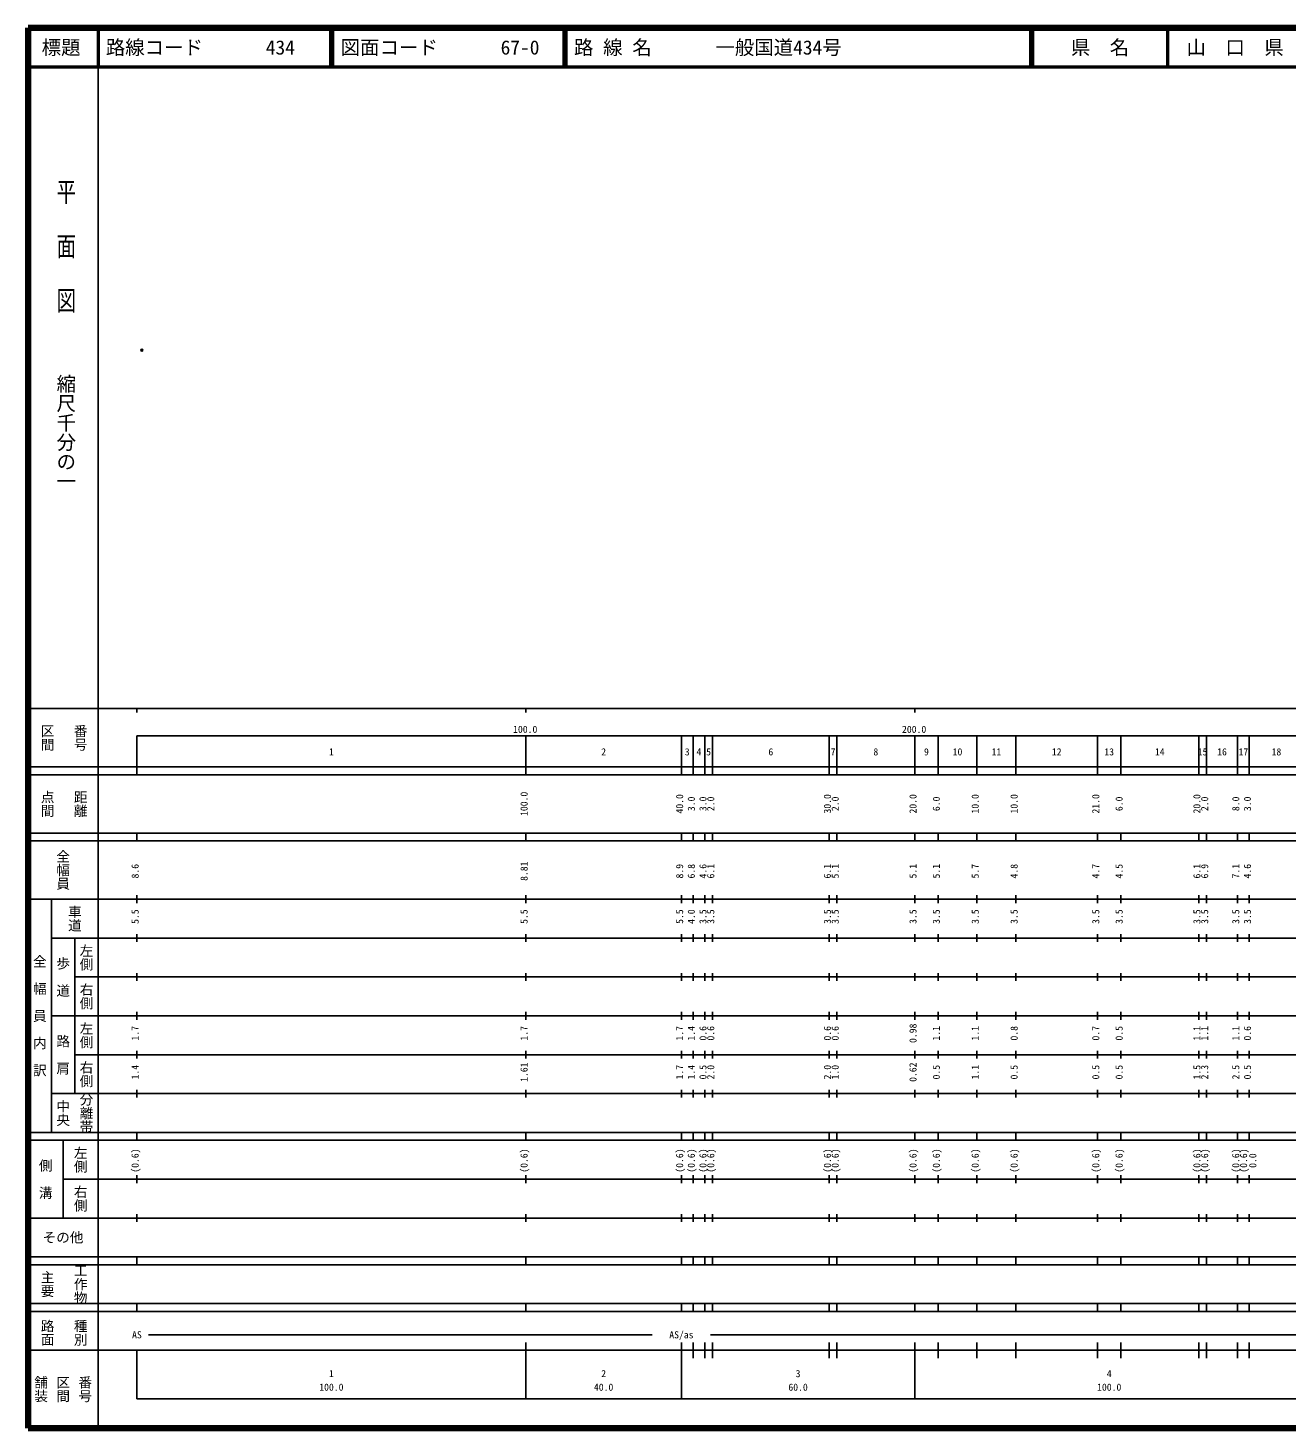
# Model space of a CAD drawing. Units: millimetres on the paper. Extents: x 40 to 680, y 20 to 380.
# Drawn here: x 40 to 363.7, y 20 to 380 of the extents above; entities that cross this region are included whole.
import ezdxf
from ezdxf.enums import TextEntityAlignment as Align

# ---------------------------------------------------------------- set-up
doc = ezdxf.new("R2010")
doc.units = ezdxf.units.MM
doc.header["$PDMODE"] = 32
doc.header["$PDSIZE"] = 0.5
doc.layers.add('M-OTRS', color=6, linetype='Continuous')
doc.layers.add('M-TTL-TXT', color=7, linetype='Continuous')
for name, color, linetype, lineweight in [('M-TTL', 2, 'Continuous', 140), ('M-TTL-BAND', 7, 'Continuous', 25), ('M-TTL-LINE', 7, 'Continuous', 50)]:
    doc.layers.add(name, color=color, linetype=linetype, lineweight=lineweight)
doc.styles.add('@ＭＳ ゴシック', font='')
doc.styles.add('ＭＳ ゴシック', font='')
doc.styles.get('@ＭＳ ゴシック').set_extended_font_data('@MS Gothic')
doc.styles.get('ＭＳ ゴシック').set_extended_font_data('MS Gothic')

msp = doc.modelspace()

# ---------------------------------------------------------------- linework, layer by layer
at = {"layer": 'M-OTRS'}
msp.add_point((69.269, 297.147), dxfattribs=at)
at = {"layer": 'M-TTL'}
for p, q in [((40, 380), (40, 20)), ((680, 380), (40, 380)), ((40, 20), (680, 20))]:
    msp.add_line(p, q, dxfattribs=at)
at = {"layer": 'M-TTL-BAND'}
for p, q in [((58, 370), (58, 20)), ((40, 205), (579, 205)), ((68, 205), (68, 204)), ((168, 205), (168, 204)), ((268, 205), (268, 204)), ((68, 198), (579, 198)), ((68, 198), (68, 188)), ((168, 188), (168, 198)), ((208, 188), (208, 198)), ((211, 188), (211, 198)), ((214, 188), (214, 198)), ((216, 188), (216, 198)), ((246, 188), (246, 198)), ((248, 188), (248, 198)), ((268, 188), (268, 198)), ((274, 188), (274, 198)), ((284, 188), (284, 198)), ((294, 188), (294, 198)), ((315, 188), (315, 198)), ((321, 188), (321, 198)), ((341, 188), (341, 198)), ((343, 188), (343, 198)), ((351, 188), (351, 198)), ((354, 188), (354, 198)), ((40, 190), (579, 190)), ((40, 188), (579, 188)), ((40, 173), (579, 173)), ((68, 171), (68, 173)), ((168, 171), (168, 173)), ((208, 171), (208, 173)), ((211, 171), (211, 173)), ((214, 171), (214, 173)), ((216, 171), (216, 173)), ((246, 171), (246, 173)), ((248, 171), (248, 173)), ((268, 171), (268, 173)), ((274, 171), (274, 173)), ((284, 171), (284, 173)), ((294, 171), (294, 173)), ((315, 171), (315, 173)), ((321, 171), (321, 173)), ((341, 171), (341, 173)), ((343, 171), (343, 173)), ((351, 171), (351, 173)), ((354, 171), (354, 173)), ((40, 171), (579, 171)), ((40, 156), (579, 156)), ((46, 96), (46, 156)), ((68, 155), (68, 157)), ((168, 155), (168, 157)), ((208, 155), (208, 157)), ((211, 155), (211, 157)), ((214, 155), (214, 157)), ((216, 155), (216, 157)), ((246, 155), (246, 157)), ((248, 155), (248, 157)), ((268, 155), (268, 157)), ((274, 155), (274, 157)), ((284, 155), (284, 157)), ((294, 155), (294, 157)), ((315, 155), (315, 157)), ((321, 155), (321, 157)), ((341, 155), (341, 157)), ((343, 155), (343, 157)), ((351, 155), (351, 157)), ((354, 155), (354, 157)), ((46, 146), (579, 146)), ((52, 146), (52, 106)), ((68, 145), (68, 147)), ((168, 145), (168, 147)), ((208, 145), (208, 147)), ((211, 145), (211, 147)), ((214, 145), (214, 147)), ((216, 145), (216, 147)), ((246, 145), (246, 147)), ((248, 145), (248, 147)), ((268, 145), (268, 147)), ((274, 145), (274, 147)), ((284, 145), (284, 147)), ((294, 145), (294, 147)), ((315, 145), (315, 147)), ((321, 145), (321, 147)), ((341, 145), (341, 147)), ((343, 145), (343, 147)), ((351, 145), (351, 147)), ((354, 145), (354, 147)), ((68, 135), (68, 137)), ((168, 135), (168, 137)), ((208, 135), (208, 137)), ((211, 135), (211, 137)), ((214, 135), (214, 137)), ((216, 135), (216, 137)), ((246, 135), (246, 137)), ((248, 135), (248, 137)), ((268, 135), (268, 137)), ((274, 135), (274, 137)), ((284, 135), (284, 137)), ((294, 135), (294, 137)), ((315, 135), (315, 137)), ((321, 135), (321, 137)), ((341, 135), (341, 137)), ((343, 135), (343, 137)), ((351, 135), (351, 137)), ((354, 135), (354, 137)), ((52, 136), (579, 136)), ((46, 126), (579, 126)), ((68, 125), (68, 127)), ((168, 125), (168, 127)), ((208, 125), (208, 127)), ((211, 125), (211, 127)), ((214, 125), (214, 127)), ((216, 125), (216, 127)), ((246, 125), (246, 127)), ((248, 125), (248, 127)), ((268, 125), (268, 127)), ((274, 125), (274, 127)), ((284, 125), (284, 127)), ((294, 125), (294, 127)), ((315, 125), (315, 127)), ((321, 125), (321, 127)), ((341, 125), (341, 127)), ((343, 125), (343, 127)), ((351, 125), (351, 127)), ((354, 125), (354, 127)), ((52, 116), (579, 116)), ((68, 115), (68, 117)), ((168, 115), (168, 117)), ((208, 115), (208, 117)), ((211, 115), (211, 117)), ((214, 115), (214, 117)), ((216, 115), (216, 117)), ((246, 115), (246, 117)), ((248, 115), (248, 117)), ((268, 115), (268, 117)), ((274, 115), (274, 117)), ((284, 115), (284, 117)), ((294, 115), (294, 117)), ((315, 115), (315, 117)), ((321, 115), (321, 117)), ((341, 115), (341, 117)), ((343, 115), (343, 117)), ((351, 115), (351, 117)), ((354, 115), (354, 117)), ((46, 106), (579, 106)), ((68, 105), (68, 107)), ((168, 105), (168, 107)), ((208, 105), (208, 107)), ((211, 105), (211, 107)), ((214, 105), (214, 107)), ((216, 105), (216, 107)), ((246, 105), (246, 107)), ((248, 105), (248, 107)), ((268, 105), (268, 107)), ((274, 105), (274, 107)), ((284, 105), (284, 107)), ((294, 105), (294, 107)), ((315, 105), (315, 107)), ((321, 105), (321, 107)), ((341, 105), (341, 107)), ((343, 105), (343, 107)), ((351, 105), (351, 107)), ((354, 105), (354, 107)), ((40, 96), (579, 96)), ((40, 94), (579, 94)), ((49, 94), (49, 74)), ((68, 94), (68, 96)), ((168, 94), (168, 96)), ((208, 94), (208, 96)), ((211, 94), (211, 96)), ((214, 94), (214, 96)), ((216, 94), (216, 96)), ((246, 94), (246, 96)), ((248, 94), (248, 96)), ((268, 94), (268, 96)), ((274, 94), (274, 96)), ((284, 94), (284, 96)), ((294, 94), (294, 96)), ((315, 94), (315, 96)), ((321, 94), (321, 96)), ((341, 94), (341, 96)), ((343, 94), (343, 96)), ((351, 94), (351, 96)), ((354, 94), (354, 96)), ((49, 84), (579, 84)), ((68, 83), (68, 85)), ((168, 83), (168, 85)), ((208, 83), (208, 85)), ((211, 83), (211, 85)), ((214, 83), (214, 85)), ((216, 83), (216, 85)), ((246, 83), (246, 85)), ((248, 83), (248, 85)), ((268, 83), (268, 85)), ((274, 83), (274, 85)), ((284, 83), (284, 85)), ((294, 83), (294, 85)), ((315, 83), (315, 85)), ((321, 83), (321, 85)), ((341, 83), (341, 85)), ((343, 83), (343, 85)), ((351, 83), (351, 85)), ((354, 83), (354, 85)), ((40, 74), (579, 74)), ((68, 73), (68, 75)), ((168, 73), (168, 75)), ((208, 73), (208, 75)), ((211, 73), (211, 75)), ((214, 73), (214, 75)), ((216, 73), (216, 75)), ((246, 73), (246, 75)), ((248, 73), (248, 75)), ((268, 73), (268, 75)), ((274, 73), (274, 75)), ((284, 73), (284, 75)), ((294, 73), (294, 75)), ((315, 73), (315, 75)), ((321, 73), (321, 75)), ((341, 73), (341, 75)), ((343, 73), (343, 75)), ((351, 73), (351, 75)), ((354, 73), (354, 75)), ((40, 64), (579, 64)), ((40, 62), (579, 62)), ((68, 62), (68, 64)), ((168, 62), (168, 64)), ((208, 62), (208, 64)), ((211, 62), (211, 64)), ((214, 62), (214, 64)), ((216, 62), (216, 64)), ((246, 62), (246, 64)), ((248, 62), (248, 64)), ((268, 62), (268, 64)), ((274, 62), (274, 64)), ((284, 62), (284, 64)), ((294, 62), (294, 64)), ((315, 62), (315, 64)), ((321, 62), (321, 64)), ((341, 62), (341, 64)), ((343, 62), (343, 64)), ((351, 62), (351, 64)), ((354, 62), (354, 64)), ((40, 52), (579, 52)), ((68, 50), (68, 52)), ((168, 50), (168, 52)), ((208, 50), (208, 52)), ((211, 50), (211, 52)), ((214, 50), (214, 52)), ((216, 50), (216, 52)), ((246, 50), (246, 52)), ((248, 50), (248, 52)), ((268, 50), (268, 52)), ((274, 50), (274, 52)), ((284, 50), (284, 52)), ((294, 50), (294, 52)), ((315, 50), (315, 52)), ((321, 50), (321, 52)), ((341, 50), (341, 52)), ((343, 50), (343, 52)), ((351, 50), (351, 52)), ((354, 50), (354, 52)), ((40, 50), (579, 50)), ((71, 44), (200.5, 44)), ((215.5, 44), (565, 44)), ((40, 40), (579, 40)), ((68, 40), (68, 27.5)), ((168, 27.5), (168, 42)), ((208, 27.5), (208, 42)), ((211, 38), (211, 42)), ((214, 38), (214, 42)), ((216, 38), (216, 42)), ((246, 38), (246, 42)), ((248, 38), (248, 42)), ((268, 27.5), (268, 42)), ((274, 38), (274, 42)), ((284, 38), (284, 42)), ((294, 38), (294, 42)), ((315, 38), (315, 42)), ((321, 38), (321, 42)), ((341, 38), (341, 42)), ((343, 38), (343, 42)), ((351, 38), (351, 42)), ((354, 38), (354, 42)), ((68, 27.5), (579, 27.5))]:
    msp.add_line(p, q, dxfattribs=at)
at = {"layer": 'M-TTL-LINE'}
for p, q in [((58, 380), (58, 370)), ((117.75, 380), (117.75, 370)), ((118.25, 380), (118.25, 370)), ((177.75, 380), (177.75, 370)), ((178.25, 380), (178.25, 370)), ((297.75, 380), (297.75, 370)), ((298.25, 380), (298.25, 370)), ((333, 380), (333, 370)), ((40, 370), (680, 370))]:
    msp.add_line(p, q, dxfattribs=at)

# ---------------------------------------------------------------- texts
at = {"layer": 'M-TTL-BAND', "style": '@ＭＳ ゴシック', "width": 1.4}
msp.add_text('平  面  図', height=3.666, rotation=270, dxfattribs=at).set_placement((49.777, 306.475), align=Align.MIDDLE_RIGHT)
at = {"layer": 'M-TTL-BAND', "style": '@ＭＳ ゴシック'}
msp.add_text('縮尺千分の一', height=3.666, rotation=270, dxfattribs=at).set_placement((49.777, 261.03), align=Align.MIDDLE_RIGHT)
for s, p in [('区間', (45, 197.5)), ('番号', (53.5, 197.5)), ('点間', (45, 180.5)), ('距離', (53.5, 180.5)), ('全幅員', (49, 163.5)), ('車道', (52, 151)), ('左側', (55, 141)), ('全\u3000幅\u3000員\u3000内\u3000訳', (43, 126)), ('歩\u3000道', (49, 136)), ('右側', (55, 131)), ('左側', (55, 121)), ('路\u3000肩', (49, 116)), ('右側', (55, 111)), ('分離帯', (55, 101)), ('中央', (49, 101)), ('左側', (53.5, 89)), ('側\u3000溝', (44.5, 84)), ('右側', (53.5, 79)), ('工作物', (53.5, 57)), ('主要', (45, 57)), ('路面', (45, 44.5)), ('種別', (53.5, 44.5)), ('舗装', (43.333, 30)), ('区間', (49, 30)), ('番号', (54.667, 30))]:
    msp.add_text(s, height=2.566, rotation=270, dxfattribs=at).set_placement(p, align=Align.MIDDLE_CENTER)
at = {"layer": 'M-TTL-BAND', "style": 'ＭＳ ゴシック'}
for s, p in [('100.0', (167.844, 198.195)), ('200.0', (267.844, 198.195)), ('1', (118, 192.405)), ('2', (188, 192.405)), ('3', (209.5, 192.405)), ('4', (212.5, 192.405)), ('5', (215, 192.405)), ('6', (231, 192.405)), ('7', (247, 192.405)), ('8', (258, 192.405)), ('9', (271, 192.405)), ('10', (279, 192.405)), ('11', (289, 192.405)), ('12', (304.5, 192.405)), ('13', (318, 192.405)), ('14', (331, 192.405)), ('15', (342, 192.405)), ('16', (347, 192.405)), ('17', (352.5, 192.405)), ('18', (361, 192.405)), ('AS', (68, 42.5)), ('AS/as', (208, 42.5)), ('1', (118, 32.523)), ('2', (188, 32.523)), ('3', (238, 32.523)), ('4', (318, 32.523)), ('100.0', (118, 29.033)), ('40.0', (188, 29.033)), ('60.0', (238, 29.033)), ('100.0', (318, 29.033))]:
    msp.add_text(s, height=1.833, dxfattribs=at).set_placement(p, align=Align.BOTTOM_CENTER)
for s, p in [('100.0', (169, 180.5)), ('40.0', (209, 180.5)), ('3.0', (212, 180.5)), ('3.0', (215, 180.5)), ('2.0', (217, 180.5)), ('30.0', (247, 180.5)), ('2.0', (249, 180.5)), ('20.0', (269, 180.5)), ('6.0', (275, 180.5)), ('10.0', (285, 180.5)), ('10.0', (295, 180.5)), ('21.0', (316, 180.5)), ('6.0', (322, 180.5)), ('20.0', (342, 180.5)), ('2.0', (344, 180.5)), ('8.0', (352, 180.5)), ('3.0', (355, 180.5)), ('8.6', (69, 163.174)), ('8.81', (169, 163.174)), ('8.9', (209, 163.174)), ('6.8', (212, 163.174)), ('4.6', (215, 163.174)), ('6.1', (217, 163.174)), ('6.1', (247, 163.174)), ('5.1', (249, 163.174)), ('5.1', (269, 163.174)), ('5.1', (275, 163.174)), ('5.7', (285, 163.174)), ('4.8', (295, 163.174)), ('4.7', (316, 163.174)), ('4.5', (322, 163.174)), ('6.1', (342, 163.174)), ('6.9', (344, 163.174)), ('7.1', (352, 163.174)), ('4.6', (355, 163.174)), ('5.5', (69, 151.5)), ('5.5', (169, 151.5)), ('5.5', (209, 151.5)), ('4.0', (212, 151.5)), ('3.5', (215, 151.5)), ('3.5', (217, 151.5)), ('3.5', (247, 151.5)), ('3.5', (249, 151.5)), ('3.5', (269, 151.5)), ('3.5', (275, 151.5)), ('3.5', (285, 151.5)), ('3.5', (295, 151.5)), ('3.5', (316, 151.5)), ('3.5', (322, 151.5)), ('3.5', (342, 151.5)), ('3.5', (344, 151.5)), ('3.5', (352, 151.5)), ('3.5', (355, 151.5)), ('1.7', (69, 121.5)), ('1.7', (169, 121.5)), ('1.7', (209, 121.5)), ('1.4', (212, 121.5)), ('0.6', (215, 121.5)), ('0.6', (217, 121.5)), ('0.6', (247, 121.5)), ('0.6', (249, 121.5)), ('0.98', (269, 121.5)), ('1.1', (275, 121.5)), ('1.1', (285, 121.5)), ('0.8', (295, 121.5)), ('0.7', (316, 121.5)), ('0.5', (322, 121.5)), ('1.1', (342, 121.5)), ('1.1', (344, 121.5)), ('1.1', (352, 121.5)), ('0.6', (355, 121.5)), ('1.4', (69, 111.5)), ('1.61', (169, 111.5)), ('1.7', (209, 111.5)), ('1.4', (212, 111.5)), ('0.5', (215, 111.5)), ('2.0', (217, 111.5)), ('2.0', (247, 111.5)), ('1.0', (249, 111.5)), ('0.62', (269, 111.5)), ('0.5', (275, 111.5)), ('1.1', (285, 111.5)), ('0.5', (295, 111.5)), ('0.5', (316, 111.5)), ('0.5', (322, 111.5)), ('1.5', (342, 111.5)), ('2.3', (344, 111.5)), ('2.5', (352, 111.5)), ('0.5', (355, 111.5)), ('(0.6)', (69, 88.764)), ('(0.6)', (169, 88.764)), ('(0.6)', (209, 88.764)), ('(0.6)', (212, 88.764)), ('(0.6)', (215, 88.764)), ('(0.6)', (217, 88.764)), ('(0.6)', (247, 88.764)), ('(0.6)', (249, 88.764)), ('(0.6)', (269, 88.764)), ('(0.6)', (275, 88.764)), ('(0.6)', (285, 88.764)), ('(0.6)', (295, 88.764)), ('(0.6)', (316, 88.764)), ('(0.6)', (322, 88.764)), ('(0.6)', (342, 88.764)), ('(0.6)', (344, 88.764)), ('(0.6)', (352, 88.764)), ('(0.6)', (354, 88.764)), ('0.0', (356.37, 88.764))]:
    msp.add_text(s, height=1.833, rotation=90, dxfattribs=at).set_placement(p, align=Align.BOTTOM_CENTER)
msp.add_text('その他', height=2.566, dxfattribs=at).set_placement((49, 69), align=Align.MIDDLE_CENTER)
at = {"layer": 'M-TTL-TXT', "style": 'ＭＳ ゴシック'}
for s, p in [('標題', (48.5, 375)), ('県\u3000名', (315.625, 375)), ('山\u3000口\u3000県', (350.375, 375))]:
    msp.add_text(s, height=3.666, dxfattribs=at).set_placement(p, align=Align.MIDDLE_CENTER)
for s, p in [('路線コード', (60, 375)), ('434', (101.142, 375)), ('図面コード', (120.38, 375)), ('67-0', (161.521, 375)), ('路 線 名', (180.38, 375)), ('一般国道434号', (216.734, 375))]:
    msp.add_text(s, height=3.666, dxfattribs=at).set_placement(p, align=Align.MIDDLE_LEFT)

doc.saveas('drawing.dxf')
